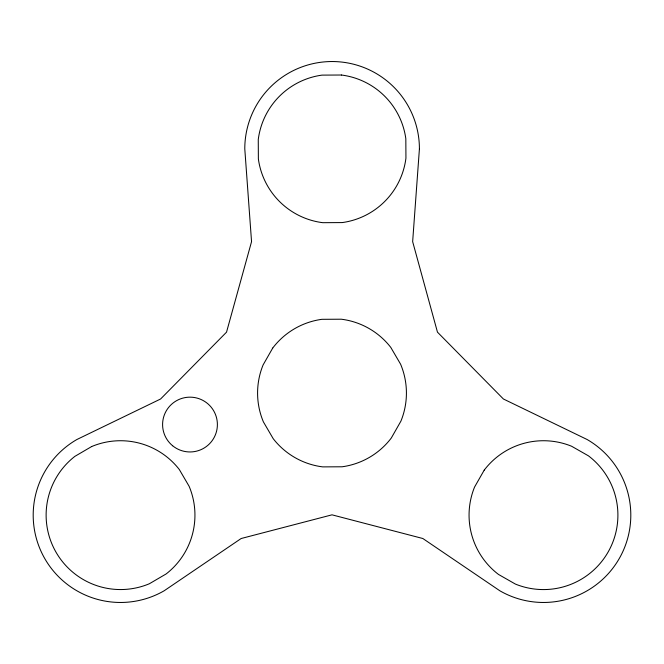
<?xml version="1.0" encoding="UTF-8"?>
<svg xmlns="http://www.w3.org/2000/svg" width="664" height="664" viewBox="0 0 664 664"><rect width="100%" height="100%" fill="white"/><g stroke="black" fill="none" stroke-linecap="round" stroke-linejoin="round"><path stroke-width="1" d="M419.416 148.852L412.651 241.646L437.468 332.158L503.395 398.989L587.142 439.526A87.316 87.316 0 0 1 619.105 558.806A87.316 87.316 0 0 1 499.826 590.769L422.843 538.512L332 514.832L241.156 538.512L164.174 590.769A87.316 87.316 0 0 1 44.895 558.806A87.316 87.316 0 0 1 76.858 439.526L160.605 398.989L226.532 332.158L251.548 241.646L244.784 148.852A87.316 87.316 0 0 1 332.1 61.536A87.316 87.316 0 0 1 419.416 148.852M272.713 348.06L263.093 364.943A74.426 74.426 0 0 0 263.401 421.897L273.203 438.672A74.426 74.426 0 0 0 322.687 466.883L342.109 466.784A74.426 74.426 0 0 0 391.287 438.032L400.907 421.159A74.426 74.426 0 0 0 400.599 364.196L390.797 347.43A74.426 74.426 0 0 0 341.313 319.21L321.891 319.318A74.426 74.426 0 0 0 272.713 348.06M484.197 470.162L474.569 487.044A74.426 74.426 0 0 0 498.498 574.435L515.372 584.063A74.426 74.426 0 0 0 588.47 455.861L571.588 446.241A74.426 74.426 0 0 0 484.197 470.162M91.665 446.548L74.891 456.351A74.426 74.426 0 0 0 149.367 583.747L166.141 573.945A74.426 74.426 0 0 0 189.124 486.297L179.313 469.523A74.426 74.426 0 0 0 91.665 446.548M341.412 75.015L321.99 75.123A74.426 74.426 0 0 0 258.263 139.54L258.371 158.962A74.426 74.426 0 0 0 322.787 222.689L342.209 222.581A74.426 74.426 0 0 0 405.936 158.165L405.828 138.734A74.426 74.426 0 0 0 341.412 75.015M172.623 445.751A27.398 27.398 0 0 0 217.028 429.002A27.398 27.398 0 0 0 180.326 398.923A27.398 27.398 0 0 0 172.623 445.751"/></g></svg>
